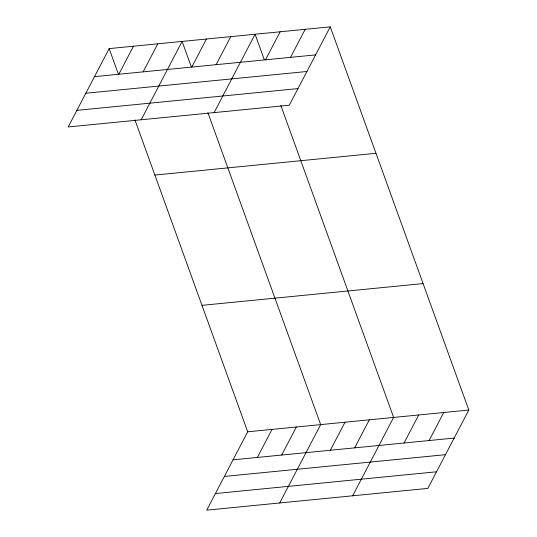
<?xml version="1.0" encoding="UTF-8"?>
<svg xmlns="http://www.w3.org/2000/svg" width="537" height="537" viewBox="0 0 537 537"><rect width="100%" height="100%" fill="white"/><g stroke="black" fill="none" stroke-linecap="round" stroke-linejoin="round"><path stroke-width="0.81" d="M109.152 48.605L68.192 126.96L289.295 105.205L330.262 26.85L109.152 48.605L118.301 73.898M118.818 74.254L133.478 46.216M143.137 71.857L157.797 43.819M141.157 119.785L182.117 41.43L191.266 66.716M191.783 67.071L206.443 39.033M216.102 64.682L230.762 36.644M214.122 112.602L255.082 34.247L264.231 59.54M265.486 59.822L280.139 31.784M290.544 57.352L305.204 29.313M134.928 119.879L247.705 431.795L206.738 510.15L427.848 488.395L468.808 410.04L330.262 26.85M257.364 457.437L272.024 429.399M281.69 455.047L296.343 427.009M279.703 502.968L320.67 424.613L207.893 112.703M330.329 450.261L344.989 422.223M354.655 447.865L369.308 419.827M352.668 495.792L393.634 417.437L280.851 105.52M404.032 443.005L418.692 414.967M429.09 440.541L443.75 412.503M94.499 76.643L315.602 54.888M85.813 93.25L306.922 71.495M76.872 110.36L297.975 88.598M154.878 175.062L375.981 153.3M201.986 305.345L423.089 283.583M247.705 431.795L468.808 410.04M233.045 459.833L454.148 438.078M224.365 476.44L445.468 454.678M215.424 493.543L436.527 471.788"/></g></svg>
